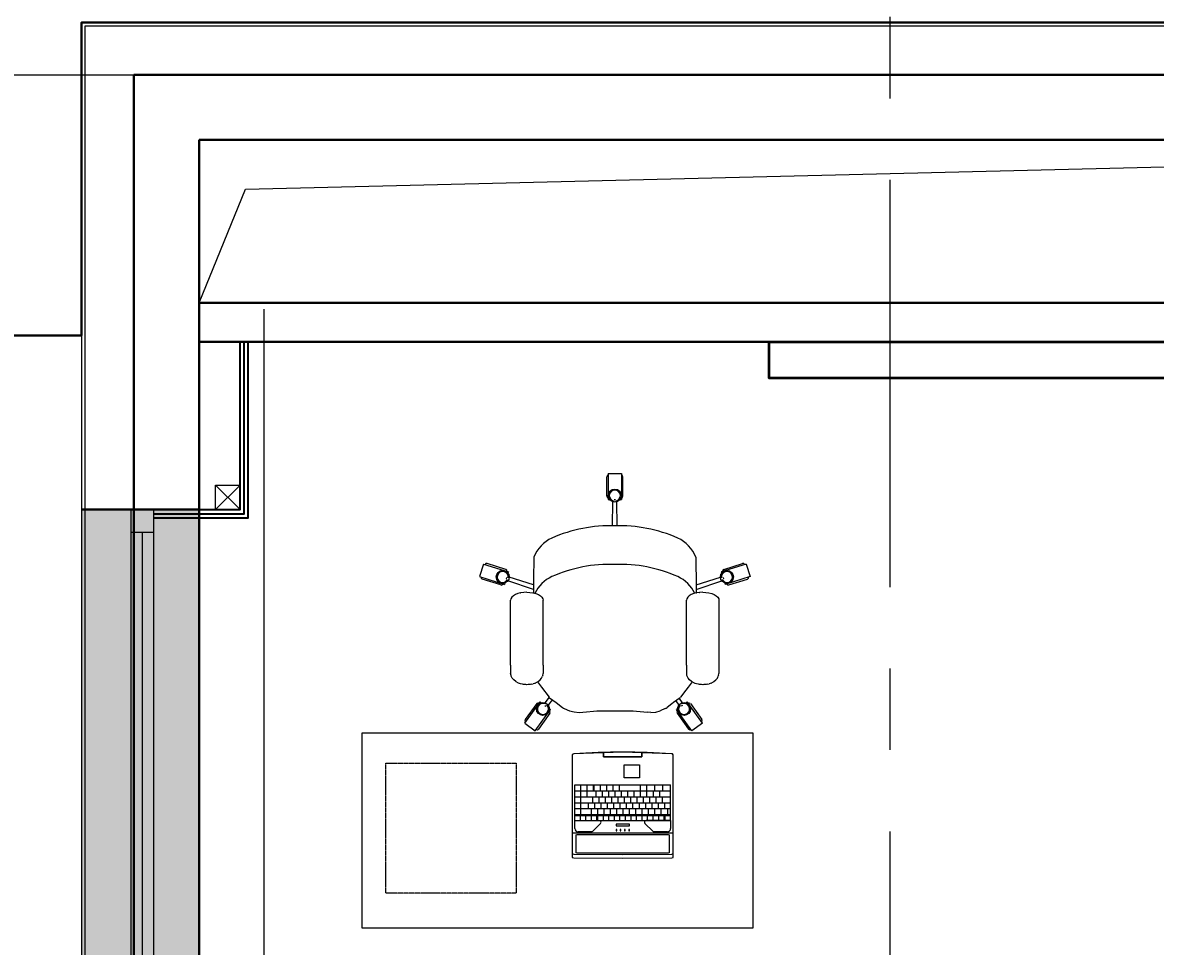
# Model space of a CAD drawing. Header units: millimetres. Extents: x -13407 to 8937287, y -2611 to 109271.
# Drawn here: x 5908 to 9385, y 24804 to 27640 of the extents above; entities that cross this region are included whole.
import ezdxf
from ezdxf import colors
from ezdxf.entities.mleader import LeaderData, LeaderLine
from ezdxf.math import Vec2, Vec3

# ---------------------------------------------------------------- set-up
doc = ezdxf.new("R2010")
doc.units = ezdxf.units.MM
doc.linetypes.add('CENTER', pattern=[2, 1.25, -0.25, 0.25, -0.25])
doc.linetypes.add('HIDDEN', pattern=[6, 4, -2])
for name, color, linetype, lineweight in [('_0', 250, 'Continuous', 9), ('_ТХ_мебель передв', 250, 'Continuous', 13), ('_ТХ_обор_комп принт', 30, 'Continuous', 13), ('АР_Навесной фасад', 5, 'Continuous', 5), ('АР_Окна БЛОК', 250, 'Continuous', 13), ('АР_Оси', 193, 'Continuous', 9), ('АР_Отметки', 250, 'Continuous', 15), ('АР_Перегородки газоблок', 165, 'Continuous', 30), ('АР_Подоконники', 163, 'Continuous', 9), ('АР_Сущ Несущая стена', 202, 'Continuous', 30), ('АР_тонкая линия', 250, 'Continuous', 0)]:
    doc.layers.add(name, color=color, linetype=linetype, lineweight=lineweight)
doc.styles.add('ISOCPEUR', font='isocpeur.ttf', dxfattribs={"width": 0.7})

# ---------------------------------------------------------------- blocks, each defined once
blk = doc.blocks.new('*U62')
at = {"true_color": 0xffffff}
h = blk.add_hatch(color=7, dxfattribs=at)
h.dxf.hatch_style = 1
h.paths.add_polyline_path([(-1600, 140), (0, 140), (0, -220), (-1600, -220)])
at = {"lineweight": 30}
for p, q in [((-1600, 140), (-1600, -220)), ((0, 140), (0, -220))]:
    blk.add_line(p, q, dxfattribs=at)
for p, q in [((-1600, 140), (0, 140)), ((-1600, 140), (-1600, 140)), ((-1600, 140), (-1600, 140)), ((0, 140), (0, 140)), ((0, 140), (0, 140)), ((-1600, 0), (0, 0)), ((-1530, 0), (-1530, -70)), ((-70, 0), (-70, -70)), ((-1530, -35), (-70, -35)), ((-1600, -70), (0, -70)), ((0, -220), (-1600, -220))]:
    blk.add_line(p, q)
blk = doc.blocks.new('_DotSmall')
at = {"color": 0, "linetype": 'ByBlock', "const_width": 0.5}
blk.add_lwpolyline([(-0.0625, 0, 1), (0.0625, 0, 1)], format="xyb", close=True, dxfattribs=at)
blk = doc.blocks.new('A$Ce02d65bd')
at = {"ltscale": 100}
for points in [[(0, 0), (0, 75), (75, 75), (75, 0), (0, 0)], [(0, 0), (75, 75)], [(0, 75), (75, 0)]]:
    blk.add_lwpolyline(points, dxfattribs=at)
blk = doc.blocks.new('СК33 790х830')
for p, q in [((-25.4, 658.7), (-25.4, 718.7)), ((-20.4, 728.7), (19.6, 728.7)), ((-20.4, 728.7), (-20.4, 648.7)), ((19.6, 728.7), (19.6, 648.7)), ((24.6, 658.7), (24.6, 718.7)), ((-20.4, 648.7), (-16.3, 648.7)), ((-7.5, 567.9), (-6.5, 641.6)), ((-2.4, 648.7), (1.6, 648.7)), ((6.6, 567.9), (5.6, 641.6)), ((15.5, 648.7), (19.6, 648.7)), ((-335.3, 434), (-392.4, 452.2)), ((-248.7, 471.7), (-250.3, 402.2)), ((247.8, 471.7), (249.4, 380.4)), ((334.4, 434), (391.5, 452.2)), ((-403.5, 450.5), (-415.6, 412.4)), ((-403.5, 450.5), (-327.2, 426.2)), ((-327.2, 426.2), (-328.5, 422.3)), ((402.6, 450.5), (326.4, 426.2)), ((326.4, 426.2), (327.6, 422.3)), ((402.6, 450.5), (414.7, 412.4)), ((-415.6, 412.4), (-339.4, 388.1)), ((-350.4, 386.4), (-407.6, 404.6)), ((-338.1, 392), (-339.4, 388.1)), ((-332.7, 409.1), (-333.9, 405.2)), ((-250.3, 372.2), (-328.7, 398.8)), ((-250.3, 387.2), (-324.8, 410.3)), ((-250.3, 402.2), (-250.3, 398.4)), ((-250.3, 398.4), (-250.3, 380.4)), ((249.4, 387.2), (323.9, 410.3)), ((249.4, 372.2), (327.9, 398.8)), ((331.8, 409.1), (333, 405.2)), ((337.3, 392), (338.5, 388.1)), ((414.7, 412.4), (338.5, 388.1)), ((349.5, 386.4), (406.7, 404.6)), ((-316.5, 348.5), (-319.3, 343.9)), ((-311.9, 352.8), (-316.5, 348.5)), ((-305.7, 356.6), (-311.9, 352.8)), ((-298.1, 359.7), (-305.7, 356.6)), ((-289.5, 362), (-298.1, 359.7)), ((-289.5, 362), (-289.1, 362.1)), ((-280, 363.5), (-289.1, 362.1)), ((-280, 363.5), (-279.4, 363.5)), ((-270.4, 363.9), (-279.4, 363.5)), ((-270.4, 363.9), (-261.5, 363.5)), ((-261.5, 363.5), (-260.9, 363.5)), ((-260.9, 363.5), (-251.8, 362.1)), ((-251.8, 362.1), (-251.4, 362)), ((-251.4, 362), (-242.8, 359.7)), ((-250.3, 380.4), (-250.3, 369.8)), ((-250.3, 369.8), (-250.3, 361.7)), ((-242.8, 359.7), (-235.2, 356.6)), ((-235.2, 356.6), (-229, 352.8)), ((-229, 352.8), (-224.4, 348.5)), ((-224.4, 348.5), (-221.6, 343.9)), ((223.5, 348.5), (220.7, 343.9)), ((228.1, 352.8), (223.5, 348.5)), ((234.3, 356.6), (228.1, 352.8)), ((241.9, 359.7), (234.3, 356.6)), ((250.5, 362), (241.9, 359.7)), ((249.4, 380.4), (249.4, 369.8)), ((249.4, 369.8), (249.4, 361.7)), ((250.5, 362), (250.9, 362.1)), ((260, 363.5), (250.9, 362.1)), ((260, 363.5), (260.6, 363.5)), ((269.6, 363.9), (260.6, 363.5)), ((269.6, 363.9), (278.5, 363.5)), ((278.5, 363.5), (279.1, 363.5)), ((279.1, 363.5), (288.2, 362.1)), ((288.2, 362.1), (288.6, 362)), ((288.6, 362), (297.2, 359.7)), ((297.2, 359.7), (304.8, 356.6)), ((304.8, 356.6), (311, 352.8)), ((311, 352.8), (315.6, 348.5)), ((315.6, 348.5), (318.4, 343.9)), ((-319.3, 343.9), (-320.4, 340)), ((-320.4, 140.1), (-320.4, 340)), ((-221.6, 343.9), (-220.4, 340)), ((-220.8, 140.1), (-220.4, 340)), ((220.7, 343.9), (219.6, 340)), ((219.6, 140.1), (219.6, 340)), ((318.4, 343.9), (319.1, 340.1)), ((319.6, 140.1), (319.6, 340)), ((-320.4, 140.1), (-320.4, 131.4)), ((-220.8, 140.1), (-220.8, 131.4)), ((219.6, 140.1), (219.6, 131.4)), ((319.2, 140.1), (319.2, 131.4)), ((-320.4, 131.4), (-320.4, 122.9)), ((-320.4, 122.9), (-320.4, 114.9)), ((-319.1, 108.6), (-320.4, 114.9)), ((-318.2, 106.4), (-319.1, 108.6)), ((-315.4, 100.3), (-318.2, 106.4)), ((-225.5, 100.3), (-222.7, 106.4)), ((-221.8, 108.6), (-222.7, 106.4)), ((-221.8, 108.6), (-220.8, 115)), ((-220.8, 131.4), (-220.8, 122.9)), ((-220.8, 122.9), (-220.8, 115)), ((-220.8, 115), (-220.8, 115)), ((219.6, 131.4), (219.6, 122.9)), ((219.6, 122.9), (219.6, 114.9)), ((219.6, 114.9), (220.2, 113.4)), ((220.9, 108.6), (220.2, 113.4)), ((221.8, 106.4), (220.9, 108.6)), ((224.6, 100.3), (221.8, 106.4)), ((314.5, 100.3), (317.3, 106.4)), ((318.2, 108.6), (317.3, 106.4)), ((318.2, 108.6), (319.1, 114.9)), ((319.2, 131.4), (319.2, 122.9)), ((319.2, 122.9), (319.2, 114.9)), ((319.2, 115), (319.2, 115)), ((-310.9, 94.9), (-315.4, 100.3)), ((-304.8, 90.2), (-310.9, 94.9)), ((-302.8, 88.6), (-304.8, 90.2)), ((-295.9, 85.2), (-302.8, 88.6)), ((-293.4, 84.1), (-295.9, 85.2)), ((-289.9, 83.1), (-293.4, 84.1)), ((-283.9, 81.5), (-289.9, 83.1)), ((-281, 80.9), (-283.9, 81.5)), ((-277.7, 80.5), (-281, 80.9)), ((-274.1, 80.3), (-277.7, 80.5)), ((-270.4, 80.2), (-274.1, 80.3)), ((-266.7, 80.3), (-270.4, 80.2)), ((-263.2, 80.5), (-266.7, 80.3)), ((-259.9, 80.9), (-263.2, 80.5)), ((-257, 81.5), (-259.9, 80.9)), ((-257, 81.5), (-251, 83.1)), ((-247.5, 84.1), (-251, 83.1)), ((-245, 85.2), (-247.5, 84.1)), ((-245, 85.2), (-238, 88.6)), ((-236, 90.2), (-238, 88.6)), ((-237.4, 89.1), (-225.3, 73)), ((-236, 90.2), (-230, 94.9)), ((-230, 94.9), (-225.5, 100.3)), ((-225.3, 73), (-202.3, 41.8)), ((224.6, 72.9), (217.1, 63.1)), ((229.1, 94.9), (224.6, 100.3)), ((236.6, 89), (224.6, 72.9)), ((235.2, 90.2), (229.1, 94.9)), ((237.2, 88.6), (235.2, 90.2)), ((244.1, 85.2), (237.2, 88.6)), ((246.6, 84.1), (244.1, 85.2)), ((250.1, 83.1), (246.6, 84.1)), ((256.1, 81.5), (250.1, 83.1)), ((259, 80.9), (256.1, 81.5)), ((262.3, 80.5), (259, 80.9)), ((265.9, 80.3), (262.3, 80.5)), ((269.6, 80.2), (265.9, 80.3)), ((273.3, 80.3), (269.6, 80.2)), ((276.8, 80.5), (273.3, 80.3)), ((280.1, 80.9), (276.8, 80.5)), ((283, 81.5), (280.1, 80.9)), ((283, 81.5), (289, 83.1)), ((292.5, 84.1), (289, 83.1)), ((295, 85.2), (292.5, 84.1)), ((295, 85.2), (302, 88.6)), ((304, 90.2), (302, 88.6)), ((304, 90.2), (310, 94.9)), ((310, 94.9), (314.5, 100.3)), ((-202.3, 41.8), (-214.8, 24.6)), ((-202.3, 41.8), (-200.9, 40.2)), ((-200.9, 40.2), (-180.9, 25.8)), ((200, 40.1), (180, 25.7)), ((196.8, 37.8), (206.1, 24.6)), ((200, 40.1), (201.5, 41.6)), ((217.1, 63.1), (201.5, 41.6)), ((-277.2, -37.6), (-230.1, 27.1)), ((-240.1, 22), (-275.3, -26.6)), ((-244.8, -61.1), (-197.8, 3.6)), ((-230.1, 27.1), (-226.8, 24.7)), ((-215.6, 16.5), (-212.3, 14.2)), ((-192.4, 34.1), (-204.9, 17.4)), ((-201.1, 6), (-197.8, 3.6)), ((-180.9, 25.8), (-161, 10)), ((-161, 10), (-158.5, 8.1)), ((-158.5, 8.1), (-155.5, 6.7)), ((-155.5, 6.7), (-140, -0.5)), ((-55.9, 0), (55.9, 0)), ((55.1, 0), (99.4, -4.1)), ((154.6, 6.7), (139.1, -0.5)), ((154.6, 6.7), (157.6, 8.1)), ((157.6, 8.1), (160.1, 9.9)), ((174.1, 21.2), (160.1, 9.9)), ((180, 25.7), (174.1, 21.2)), ((186.6, 30.4), (196.3, 17.4)), ((192.4, 6), (189.1, 3.6)), ((236.1, -61.1), (189.1, 3.6)), ((206.9, 16.5), (203.7, 14.2)), ((221.5, 27.1), (218.1, 24.7)), ((268.5, -37.6), (221.5, 27.1)), ((231.4, 22), (266.7, -26.6)), ((-199.6, -7.4), (-234.9, -56)), ((-140, -0.5), (-125, -3.6)), ((-125, -3.6), (-109.6, -4.9)), ((-109.6, -4.9), (-98.7, -4.1)), ((-98.7, -4.1), (-55.1, 0)), ((110.5, -5), (99.4, -4.1)), ((110.5, -5), (125, -3.7)), ((125, -3.7), (139.1, -0.5)), ((190.9, -7.4), (226.2, -56)), ((-277.2, -37.6), (-244.8, -61.1)), ((268.5, -37.6), (236.1, -61.1))]:
    blk.add_line(p, q)
for centre in [(-0.4, 660.7), (-344.7, 410.8), (343.9, 410.8), (-221, 5.7), (212.3, 5.7)]:
    blk.add_circle(centre, 20)
for centre, radius, start, end in [((-20.4, 718.7), 5, 90, 180), ((19.6, 718.7), 5, 0, 90), ((-0.4, 660.7), 17, 279.4623, 260.5377), ((-20.4, 658.7), 5, 180, 270), ((19.6, 658.7), 5, 270, 0), ((-15.4, 128.3), 439.7, 88.0553, 113.9054), ((14.5, 128.3), 439.7, 66.0946, 91.9447), ((-152.2, 436.1), 102.8, 113.6677, 159.763), ((151.4, 436.1), 102.8, 20.237, 66.3323), ((-393.9, 447.5), 5, 72.3275, 162.3275), ((393, 447.5), 5, 17.6725, 107.6725), ((-344.7, 410.8), 17, 351.7899, 332.8652), ((-336.8, 429.2), 5, 342.3275, 72.3275), ((-15.4, 9.9), 439.7, 88.0553, 113.9054), ((14.5, 9.9), 439.7, 66.0946, 91.9447), ((343.9, 410.8), 17, 207.1348, 188.2101), ((335.9, 429.2), 5, 107.6725, 197.6725), ((-406.1, 409.3), 5, 162.3275, 252.3275), ((-348.9, 391.1), 5, 252.3275, 342.3275), ((-152.2, 317.7), 102.8, 113.6677, 155.3986), ((151.4, 317.7), 102.8, 24.6014, 66.3323), ((348, 391.1), 5, 197.6725, 287.6725), ((405.2, 409.3), 5, 287.6725, 17.6725), ((-236, 19), 5, 54, 144), ((-221, 5.7), 17, 63.4623, 44.5377), ((212.3, 5.7), 17, 135.4623, 116.5377), ((227.3, 19), 5, 36, 126), ((-271.3, -29.5), 5, 144, 234), ((-203.6, -4.5), 5, 324, 54), ((195, -4.5), 5, 126, 216), ((262.6, -29.5), 5, 306, 36), ((-238.9, -53), 5, 234, 324), ((230.2, -53), 5, 216, 306)]:
    blk.add_arc(centre, radius, start, end)
blk = doc.blocks.new('laptop')
at = {"color": 0}
for p, q in [((-150.3, 324.5), (-155, 323.2)), ((-150.3, 324.5), (-155, 323.2)), ((-155, 323.2), (-155, 9.7)), ((-155, 323.2), (-155, 9.7)), ((0, 325.7), (-150.3, 324.5)), ((0, 325.7), (-150.3, 324.5)), ((0, 313.9), (-150.3, 312.7)), ((150.3, 324.5), (0, 325.7)), ((150.3, 324.5), (0, 325.7)), ((150.3, 312.7), (0, 313.9)), ((155, 323.2), (150.3, 324.5)), ((155, 323.2), (150.3, 324.5)), ((155, 9.7), (155, 323.2)), ((155, 9.7), (155, 323.2)), ((-150.3, 312.7), (-155, 311.4)), ((-143, 308.8), (-140, 309.5)), ((-143, 253.6), (-143, 308.8)), ((-140, 309.5), (140, 309.5)), ((140, 309.5), (143, 308.8)), ((143, 308.8), (143, 253.6)), ((155, 311.4), (150.3, 312.7)), ((155, 248), (-155, 248)), ((-140, 252.9), (-143, 253.6)), ((140, 252.9), (-140, 252.9)), ((-137, 244), (-95.6, 244)), ((95.6, 244), (137, 244)), ((143, 253.6), (140, 252.9)), ((-147, 210), (-147, 234)), ((-147, 210), (-147, 100)), ((147, 210), (-147, 210)), ((-147, 210), (-71.6, 210)), ((-130, 210), (-130, 194.2)), ((-127.5, 210), (-127.5, 194.2)), ((-110.5, 210), (-110.5, 194.2)), ((-93.5, 210), (-93.5, 194.2)), ((-68, 218.5), (-92, 242.5)), ((-76.5, 210), (-76.5, 194.2)), ((-59.5, 210), (-59.5, 194.2)), ((-42.5, 210), (-42.5, 194.2)), ((-25.5, 210), (-25.5, 194.2)), ((-18.5, 241.8), (-20.5, 241.8)), ((-20.5, 241.8), (-20.5, 236.8)), ((-20.5, 236.8), (-18.5, 236.8)), ((-20.5, 226), (-20.5, 220.4)), ((20.5, 226), (-20.5, 226)), ((-20.5, 220.4), (20.5, 220.4)), ((-18.5, 236.8), (-18.5, 241.8)), ((-8.5, 210), (-8.5, 194.2)), ((-5.5, 241.8), (-7.5, 241.8)), ((-7.5, 241.8), (-7.5, 236.8)), ((-7.5, 236.8), (-5.5, 236.8)), ((-5.5, 236.8), (-5.5, 241.8)), ((7.5, 241.8), (5.5, 241.8)), ((5.5, 241.8), (5.5, 236.8)), ((5.5, 236.8), (7.5, 236.8)), ((7.5, 236.8), (7.5, 241.8)), ((8.5, 210), (8.5, 194.2)), ((20.5, 241.8), (18.5, 241.8)), ((18.5, 241.8), (18.5, 236.8)), ((18.5, 236.8), (20.5, 236.8)), ((20.5, 236.8), (20.5, 241.8)), ((20.5, 220.4), (20.5, 226)), ((25.5, 210), (25.5, 194.2)), ((42.5, 210), (42.5, 194.2)), ((59.5, 210), (59.5, 194.2)), ((68, 218.5), (92, 242.5)), ((68.8, 210), (68.8, 211.3)), ((68.8, 210), (68.8, 211.3)), ((147, 210), (68.8, 210)), ((76.5, 210), (76.5, 194.2)), ((79, 210), (79, 194.2)), ((96, 210), (96, 194.2)), ((113, 210), (113, 194.2)), ((130, 210), (130, 194.2)), ((147, 234), (147, 210)), ((147, 210), (147, 100)), ((-130, 194.2), (-147, 194.2)), ((147, 191.7), (-147, 191.7)), ((-138, 191.7), (-138, 173.3)), ((76.5, 194.2), (-127.5, 194.2)), ((-118.5, 191.7), (-118.5, 173.3)), ((-99, 191.7), (-99, 173.3)), ((-79.5, 191.7), (-79.5, 173.3)), ((-60, 191.7), (-60, 173.3)), ((-40.5, 191.7), (-40.5, 173.3)), ((-21, 191.7), (-21, 173.3)), ((-1.5, 191.7), (-1.5, 173.3)), ((18, 191.7), (18, 173.3)), ((37.5, 191.7), (37.5, 173.3)), ((57, 191.7), (57, 173.3)), ((76.5, 191.7), (76.5, 173.3)), ((147, 194.2), (79, 194.2)), ((96, 191.7), (96, 173.3)), ((129, 191.7), (129, 100)), ((147, 173.3), (-147, 173.3)), ((147, 155), (-147, 155)), ((-129, 173.3), (-129, 155)), ((-122.5, 155), (-122.5, 136.7)), ((-109.5, 173.3), (-109.5, 155)), ((-103, 155), (-103, 136.7)), ((-90, 173.3), (-90, 155)), ((-83.5, 155), (-83.5, 136.7)), ((-70.5, 173.3), (-70.5, 155)), ((-64, 155), (-64, 136.7)), ((-51, 173.3), (-51, 155)), ((-44.5, 155), (-44.5, 136.7)), ((-31.5, 173.3), (-31.5, 155)), ((-25, 155), (-25, 136.7)), ((-12, 173.3), (-12, 155)), ((-5.5, 155), (-5.5, 136.7)), ((7.5, 173.3), (7.5, 155)), ((14, 155), (14, 136.7)), ((27, 173.3), (27, 155)), ((33.5, 155), (33.5, 136.7)), ((46.5, 173.3), (46.5, 155)), ((53, 155), (53, 136.7)), ((66, 173.3), (66, 155)), ((72.5, 155), (72.5, 136.7)), ((85.5, 173.3), (85.5, 155)), ((92, 155), (92, 136.7)), ((105, 173.3), (105, 155)), ((147, 136.7), (-147, 136.7)), ((147, 118.3), (-147, 118.3)), ((-122.7, 118.3), (-122.7, 100)), ((-113.5, 136.7), (-113.5, 118.3)), ((-98.3, 118.3), (-98.3, 100)), ((-94, 136.7), (-94, 118.3)), ((-74.5, 136.7), (-74.5, 118.3)), ((-74, 118.3), (-74, 100)), ((-55, 136.7), (-55, 118.3)), ((-54.5, 118.3), (-54.5, 100)), ((-35.5, 136.7), (-35.5, 118.3)), ((-16, 136.7), (-16, 118.3)), ((3.5, 136.7), (3.5, 118.3)), ((9.5, 118.3), (9.5, 100)), ((23, 136.7), (23, 118.3)), ((29, 118.3), (29, 100)), ((42.5, 136.7), (42.5, 118.3)), ((48.5, 118.3), (48.5, 100)), ((62, 136.7), (62, 118.3)), ((68, 118.3), (68, 100)), ((81.5, 136.7), (81.5, 118.3)), ((87.5, 118.3), (87.5, 100)), ((90, 118.3), (90, 100)), ((109.5, 136.7), (109.5, 100)), ((147, 100), (-147, 100)), ((-155, 9.7), (-154.5, 7.6)), ((-154.5, 7.6), (-152.4, 5.3)), ((-152.4, 5.3), (-150.3, 4.7)), ((-150.3, 4.7), (0, 0)), ((-59, 14), (-59, 0.7)), ((59, 14), (-59, 14)), ((-59, 0.7), (-59, 14)), ((-59, 14), (59, 14)), ((0, 0), (150.3, 4.7)), ((59, 0.7), (59, 14)), ((59, 14), (59, 0.7)), ((150.3, 4.7), (153.2, 5.9)), ((153.2, 5.9), (154.7, 7.9)), ((154.7, 7.9), (155, 9.7))]:
    blk.add_line(p, q, dxfattribs=at)
blk.add_lwpolyline([(-51.9, 78.7), (-4, 78.7), (-4, 39.2), (-51.9, 39.2)], close=True, dxfattribs=at)
for centre, radius, start, end in [((-137, 234), 10, 90, 180), ((-95.6, 239), 5, 45, 90), ((95.6, 239), 5, 90, 135), ((137, 234), 10, 0, 90), ((-71.6, 215), 5, 270, 45), ((71.6, 215), 5, 135, 236.1175), ((-150, 9.7), 5, 180, 266.4167), ((0, 2405), 2405, 266.4167, 273.5833), ((150, 9.7), 5, 273.5833, 0)]:
    blk.add_arc(centre, radius, start, end, dxfattribs=at)
blk = doc.blocks.new('стол с тумбой 1200х600')
blk.add_lwpolyline([(-19012.2, 19801.1), (-19012.2, 21001.1), (-19612.2, 21001.1), (-19612.2, 19801.1)], close=True)
at = {"linetype": 'HIDDEN', "ltscale": 0.1}
blk.add_lwpolyline([(-19505.4, 19874.7), (-19105.4, 19874.7), (-19105.4, 20274.7), (-19505.4, 20274.7)], close=True, dxfattribs=at)

msp = doc.modelspace()

# ---------------------------------------------------------------- linework, layer by layer
for points in [[(6310, 26120), (6600.7, 26120), (6600.7, 26660.4)], [(6310, 26132.5), (6588.2, 26132.5), (6588.2, 26660.4)], [(6310, 26145), (6575.7, 26145), (6575.7, 26660.4)]]:
    msp.add_lwpolyline(points)
at = {"layer": '_ТХ_обор_комп принт', "lineweight": 35}
msp.add_lwpolyline([(10199.9, 26660.4), (10199.9, 26549.1), (8200.1, 26549.1), (8200.1, 26660.4)], close=True, dxfattribs=at)
at = {"layer": 'АР_Навесной фасад', "ltscale": 100}
for p, q in [((6090, 9770), (6090, 27640)), ((6090, 27640), (16705, 27640)), ((6100, 9760), (6100, 27630)), ((6100, 27630), (16715, 27630))]:
    msp.add_line(p, q, dxfattribs=at)
at = {"layer": 'АР_Навесной фасад', "color": 18, "lineweight": 30, "ltscale": 100, "true_color": 0x000000}
msp.add_lwpolyline([(14988.6, 50510.3), (14988.6, 47330), (18118.6, 47330), (18118.6, 44400), (21238.7, 44400), (21238.7, 36060), (17438.6, 36060), (17438.6, 35930), (12048.6, 35930), (12048.6, 27640), (7003.1, 27640), (6466.7, 27640), (6088.7, 27640), (6088.7, 26680), (-911.4, 26680), (-911.4, 50975)], dxfattribs=at)
at = {"layer": 'АР_Оси', "linetype": 'CENTER', "ltscale": 1000}
for p, q in [((8569.9, 79157.5), (8569.9, 23425.1)), ((6250, -1811.3), (6250, 32072.7)), ((-12563.8, 27480), (71033.4, 27480))]:
    msp.add_line(p, q, dxfattribs=at)
at = {"layer": 'АР_Перегородки газоблок', "ltscale": 100}
for points in [[(12825, 26780.4), (6450, 26780.4)], [(12825, 26660.4), (6450, 26660.4)]]:
    msp.add_lwpolyline(points, dxfattribs=at)
at = {"layer": 'АР_Подоконники', "ltscale": 100}
msp.add_line((6650, 18055), (6650, 26760.4), dxfattribs=at)
at = {"layer": 'АР_Сущ Несущая стена', "ltscale": 100}
for p, q in [((6250, 27480), (16865, 27480)), ((6250, 9610), (6250, 27480)), ((6250, 26145), (6250, 27480)), ((6450, 9610), (6450, 27280)), ((6450, 27280), (12825, 27280))]:
    msp.add_line(p, q, dxfattribs=at)
at = {"layer": 'АР_тонкая линия', "color": 18, "ltscale": 100, "true_color": 0x000000}
msp.add_lwpolyline([(6450, 26780.4), (6592.1, 27128.4), (12825, 27280)], dxfattribs=at)

# ---------------------------------------------------------------- block references
at = {"layer": '_0', "color": 1, "lineweight": -3, "ltscale": 500, "rotation": 90}
msp.add_blockref('A$Ce02d65bd', (6575.7, 26145), dxfattribs=at)
at = {"layer": '_ТХ_мебель передв'}
msp.add_blockref('СК33 790х830', (7726.5, 25527.5), dxfattribs=at)
at = {"layer": '_ТХ_мебель передв', "xscale": -1, "rotation": 270}
msp.add_blockref('стол с тумбой 1200х600', (-12851.1, 44472.6), dxfattribs=at)
at = {"layer": '_ТХ_обор_комп принт', "rotation": 180}
msp.add_blockref('laptop', (7750.3, 25400.4), dxfattribs=at)
at = {"layer": 'АР_Окна БЛОК', "rotation": 270}
msp.add_blockref('*U62', (6310, 24545), dxfattribs=at)

# ---------------------------------------------------------------- leaders
at = {"layer": 'АР_Отметки'}
ml = msp.add_multileader_mtext('Standard', dxfattribs=at)
ml.set_content('Л.4', color=256, style='ISOCPEUR')
ml.set_leader_properties(color=256, linetype='Continuous', lineweight=-1)
ml.set_arrow_properties(name='DOTSMALL')
ml.build(insert=Vec2(0, 0))
ml.multileader.update_dxf_attribs({"has_text_frame": 1, "text_left_attachment_type": 4, "text_right_attachment_type": 4, "dogleg_length": 100, "arrow_head_size": 180})
ctx = ml.context
ctx.base_point, ctx.char_height, ctx.arrow_head_size, ctx.landing_gap_size, ctx.plane_origin = Vec3(24839.8, 74395.9), 250, 180, 50, Vec3(52223.5, 62772.8)
ctx.left_attachment, ctx.right_attachment = 4, 4
notes = []
notes.append((ctx, [(0, (0, 0, 0), (0, 0), (1, 0), 1, [])]))
ctx.mtext.insert, ctx.mtext.width, ctx.mtext.line_spacing_style, ctx.mtext.flow_direction = Vec3(24889.8, 74729.2), 852.697, 2, 5
ml = msp.add_multileader_mtext('Standard', dxfattribs=at)
ml.set_content('+11,550', color=256, style='ISOCPEUR')
ml.set_leader_properties(color=256, linetype='Continuous', lineweight=-1)
ml.set_arrow_properties(name='DOTSMALL')
ml.build(insert=Vec2(0, 0))
ml.multileader.update_dxf_attribs({"has_text_frame": 1, "text_left_attachment_type": 4, "text_right_attachment_type": 4, "dogleg_length": 100, "arrow_head_size": 180})
ctx = ml.context
ctx.base_point, ctx.char_height, ctx.arrow_head_size, ctx.landing_gap_size, ctx.plane_origin = Vec3(24235.3, 73745.5), 250, 180, 50, Vec3(22074.1, 73154.3)
ctx.left_attachment, ctx.right_attachment = 4, 4
notes.append((ctx, [(0, (0, 0, 0), (0, 0), (1, 0), 1, [])]))
ctx.mtext.insert, ctx.mtext.width, ctx.mtext.line_spacing_style, ctx.mtext.flow_direction = Vec3(24285.3, 74078.8), 852.697, 2, 5
ml = msp.add_multileader_mtext('Standard', dxfattribs=at)
ml.set_content('+11,550', color=256, style='ISOCPEUR')
ml.set_leader_properties(color=256, linetype='Continuous', lineweight=-1)
ml.set_arrow_properties(name='DOTSMALL')
ml.build(insert=Vec2(0, 0))
ml.multileader.update_dxf_attribs({"has_text_frame": 1, "text_left_attachment_type": 4, "text_right_attachment_type": 4, "dogleg_length": 100, "arrow_head_size": 180})
ctx = ml.context
ctx.base_point, ctx.char_height, ctx.arrow_head_size, ctx.landing_gap_size, ctx.plane_origin = Vec3(24235.3, 73745.5), 250, 180, 50, Vec3(22074.1, 73154.3)
ctx.left_attachment, ctx.right_attachment = 4, 4
notes.append((ctx, [(0, (0, 0, 0), (0, 0), (1, 0), 1, [])]))
ctx.mtext.insert, ctx.mtext.width, ctx.mtext.line_spacing_style, ctx.mtext.flow_direction = Vec3(24285.3, 74078.8), 852.697, 2, 5
ml = msp.add_multileader_mtext('Standard', dxfattribs=at)
ml.set_content('+13,200', color=256, style='ISOCPEUR')
ml.set_leader_properties(color=256, linetype='Continuous', lineweight=-1)
ml.set_arrow_properties(name='DOTSMALL')
ml.build(insert=Vec2(0, 0))
ml.multileader.update_dxf_attribs({"has_text_frame": 1, "text_left_attachment_type": 4, "text_right_attachment_type": 4, "dogleg_length": 100, "arrow_head_size": 180})
ctx = ml.context
ctx.base_point, ctx.char_height, ctx.arrow_head_size, ctx.landing_gap_size, ctx.plane_origin = Vec3(29391.1, 73679.1), 250, 180, 50, Vec3(27074.1, 73899.3)
ctx.left_attachment, ctx.right_attachment = 4, 4
notes.append((ctx, [(0, (0, 0, 0), (0, 0), (1, 0), 1, [])]))
ctx.mtext.insert, ctx.mtext.width, ctx.mtext.line_spacing_style, ctx.mtext.flow_direction = Vec3(29441.1, 74012.4), 852.697, 2, 5
ml = msp.add_multileader_mtext('Standard', dxfattribs=at)
ml.set_content('+13,340', color=256, style='ISOCPEUR')
ml.set_leader_properties(color=256, linetype='Continuous', lineweight=-1)
ml.set_arrow_properties(name='DOTSMALL')
ml.build(insert=Vec2(0, 0))
ml.multileader.update_dxf_attribs({"has_text_frame": 1, "text_left_attachment_type": 4, "text_right_attachment_type": 4, "dogleg_length": 100, "arrow_head_size": 180})
ctx = ml.context
ctx.base_point, ctx.char_height, ctx.arrow_head_size, ctx.landing_gap_size, ctx.plane_origin = Vec3(29275.3, 72087.3), 250, 180, 50, Vec3(27756.5, 72382.1)
ctx.left_attachment, ctx.right_attachment = 4, 4
notes.append((ctx, [(0, (0, 0, 0), (0, 0), (1, 0), 1, [])]))
ctx.mtext.insert, ctx.mtext.width, ctx.mtext.line_spacing_style, ctx.mtext.flow_direction = Vec3(29325.3, 72420.6), 852.697, 2, 5
ml = msp.add_multileader_mtext('Standard', dxfattribs=at)
ml.set_content('+13,340', color=256, style='ISOCPEUR')
ml.set_leader_properties(color=256, linetype='Continuous', lineweight=-1)
ml.set_arrow_properties(name='DOTSMALL')
ml.build(insert=Vec2(0, 0))
ml.multileader.update_dxf_attribs({"has_text_frame": 1, "text_left_attachment_type": 4, "text_right_attachment_type": 4, "dogleg_length": 100, "arrow_head_size": 180})
ctx = ml.context
ctx.base_point, ctx.char_height, ctx.arrow_head_size, ctx.landing_gap_size, ctx.plane_origin = Vec3(18635, 42258.3), 250, 180, 50, Vec3(18553.6, 40547.6)
ctx.left_attachment, ctx.right_attachment = 4, 4
notes.append((ctx, [(0, (0, 0, 0), (0, 0), (1, 0), 1, [])]))
ctx.mtext.insert, ctx.mtext.width, ctx.mtext.defined_height, ctx.mtext.line_spacing_style, ctx.mtext.flow_direction = Vec3(18685, 42591.6), 696.035, 776.5, 2, 5
ml = msp.add_multileader_mtext('Standard', dxfattribs=at)
ml.set_content('+9,800', color=256, style='ISOCPEUR')
ml.set_leader_properties(color=256, linetype='Continuous', lineweight=-1)
ml.set_arrow_properties(name='DOTSMALL')
ml.build(insert=Vec2(0, 0))
ml.multileader.update_dxf_attribs({"has_text_frame": 1, "text_left_attachment_type": 4, "text_right_attachment_type": 4, "dogleg_length": 100, "arrow_head_size": 180})
ctx = ml.context
ctx.base_point, ctx.char_height, ctx.arrow_head_size, ctx.landing_gap_size, ctx.plane_origin = Vec3(54552.7, 26703.1), 250, 180, 50, Vec3(54303.4, 26042.3)
ctx.left_attachment, ctx.right_attachment = 4, 4
notes.append((ctx, [(0, (0, 0, 0), (0, 0), (1, 0), 1, [])]))
ctx.mtext.insert, ctx.mtext.width, ctx.mtext.line_spacing_style, ctx.mtext.flow_direction = Vec3(54602.7, 27036.4), 852.697, 2, 5
ml = msp.add_multileader_mtext('Standard', dxfattribs=at)
ml.set_content('+9,800', color=256, style='ISOCPEUR')
ml.set_leader_properties(color=256, linetype='Continuous', lineweight=-1)
ml.set_arrow_properties(name='DOTSMALL')
ml.build(insert=Vec2(0, 0))
ml.multileader.update_dxf_attribs({"has_text_frame": 1, "text_left_attachment_type": 4, "text_right_attachment_type": 4, "dogleg_length": 100, "arrow_head_size": 180})
ctx = ml.context
ctx.base_point, ctx.char_height, ctx.arrow_head_size, ctx.landing_gap_size, ctx.plane_origin = Vec3(54552.7, 26703.1), 250, 180, 50, Vec3(54303.4, 26042.3)
ctx.left_attachment, ctx.right_attachment = 4, 4
notes.append((ctx, [(0, (0, 0, 0), (0, 0), (1, 0), 1, [])]))
ctx.mtext.insert, ctx.mtext.width, ctx.mtext.line_spacing_style, ctx.mtext.flow_direction = Vec3(54602.7, 27036.4), 852.697, 2, 5
ml = msp.add_multileader_mtext('Standard', dxfattribs=at)
ml.set_content('+9,800', color=256, style='ISOCPEUR')
ml.set_leader_properties(color=256, linetype='Continuous', lineweight=-1)
ml.set_arrow_properties(name='DOTSMALL')
ml.build(insert=Vec2(0, 0))
ml.multileader.update_dxf_attribs({"has_text_frame": 1, "text_left_attachment_type": 4, "text_right_attachment_type": 4, "dogleg_length": 100, "arrow_head_size": 180})
ctx = ml.context
ctx.base_point, ctx.char_height, ctx.arrow_head_size, ctx.landing_gap_size, ctx.plane_origin = Vec3(15045.8, 26425.6), 250, 180, 50, Vec3(12884.6, 25834.3)
ctx.left_attachment, ctx.right_attachment = 4, 4
notes.append((ctx, [(0, (0, 0, 0), (0, 0), (1, 0), 1, [])]))
ctx.mtext.insert, ctx.mtext.width, ctx.mtext.line_spacing_style, ctx.mtext.flow_direction = Vec3(15095.8, 26758.9), 852.697, 2, 5
ml = msp.add_multileader_mtext('Standard', dxfattribs=at)
ml.set_content('+9,800', color=256, style='ISOCPEUR')
ml.set_leader_properties(color=256, linetype='Continuous', lineweight=-1)
ml.set_arrow_properties(name='DOTSMALL')
ml.build(insert=Vec2(0, 0))
ml.multileader.update_dxf_attribs({"has_text_frame": 1, "text_left_attachment_type": 4, "text_right_attachment_type": 4, "dogleg_length": 100, "arrow_head_size": 180})
ctx = ml.context
ctx.base_point, ctx.char_height, ctx.arrow_head_size, ctx.landing_gap_size, ctx.plane_origin = Vec3(15045.8, 26425.6), 250, 180, 50, Vec3(12884.6, 25834.3)
ctx.left_attachment, ctx.right_attachment = 4, 4
notes.append((ctx, [(0, (0, 0, 0), (0, 0), (1, 0), 1, [])]))
ctx.mtext.insert, ctx.mtext.width, ctx.mtext.line_spacing_style, ctx.mtext.flow_direction = Vec3(15095.8, 26758.9), 852.697, 2, 5
ml = msp.add_multileader_mtext('Standard', dxfattribs=at)
ml.set_content('Л.2', color=256, style='ISOCPEUR')
ml.set_leader_properties(color=256, linetype='Continuous', lineweight=-1)
ml.set_arrow_properties(name='DOTSMALL')
ml.build(insert=Vec2(0, 0))
ml.multileader.update_dxf_attribs({"has_text_frame": 1, "text_left_attachment_type": 4, "text_right_attachment_type": 4, "dogleg_length": 100, "arrow_head_size": 180})
ctx = ml.context
ctx.base_point, ctx.char_height, ctx.arrow_head_size, ctx.landing_gap_size, ctx.plane_origin = Vec3(13150.6, 26163.4, 0), 250, 180, 50, Vec3(38910.2, 13377, 0)
ctx.left_attachment, ctx.right_attachment = 4, 4
notes.append((ctx, [(0, (0, 0, 0), (0, 0), (1, 0), 1, [])]))
ctx.mtext.insert, ctx.mtext.width, ctx.mtext.line_spacing_style, ctx.mtext.flow_direction = Vec3(13200.6, 26496.8, 0), 852.697, 2, 5
ml = msp.add_multileader_mtext('Standard', dxfattribs=at)
ml.set_content('Л.1', color=256, style='ISOCPEUR')
ml.set_leader_properties(color=256, linetype='Continuous', lineweight=-1)
ml.set_arrow_properties(name='DOTSMALL')
ml.build(insert=Vec2(0, 0))
ml.multileader.update_dxf_attribs({"has_text_frame": 1, "text_left_attachment_type": 4, "text_right_attachment_type": 4, "dogleg_length": 100, "arrow_head_size": 180})
ctx = ml.context
ctx.base_point, ctx.char_height, ctx.arrow_head_size, ctx.landing_gap_size, ctx.plane_origin = Vec3(51786.8, 25922.7, 0), 250, 180, 50, Vec3(77176.9, 13681.2, 0)
ctx.left_attachment, ctx.right_attachment = 4, 4
notes.append((ctx, [(0, (0, 0, 0), (0, 0), (1, 0), 1, [])]))
ctx.mtext.insert, ctx.mtext.width, ctx.mtext.line_spacing_style, ctx.mtext.flow_direction = Vec3(51836.8, 26256, 0), 852.697, 2, 5
for ctx, leaders in notes:
    for number, flags, end, landing, length, lines in leaders:
        leader = LeaderData()
        leader.index, (leader.has_last_leader_line, leader.has_dogleg_vector, leader.attachment_direction) = number, flags
        leader.last_leader_point, leader.dogleg_vector, leader.dogleg_length = Vec3(end), Vec3(landing), length
        for number, points, colour, breaks in lines:
            line = LeaderLine()
            line.index, line.vertices, line.color, line.breaks = number, Vec3.list(points), colors.encode_raw_color(colour), breaks
            leader.lines.append(line)
        ctx.leaders.append(leader)

doc.saveas('drawing.dxf')
